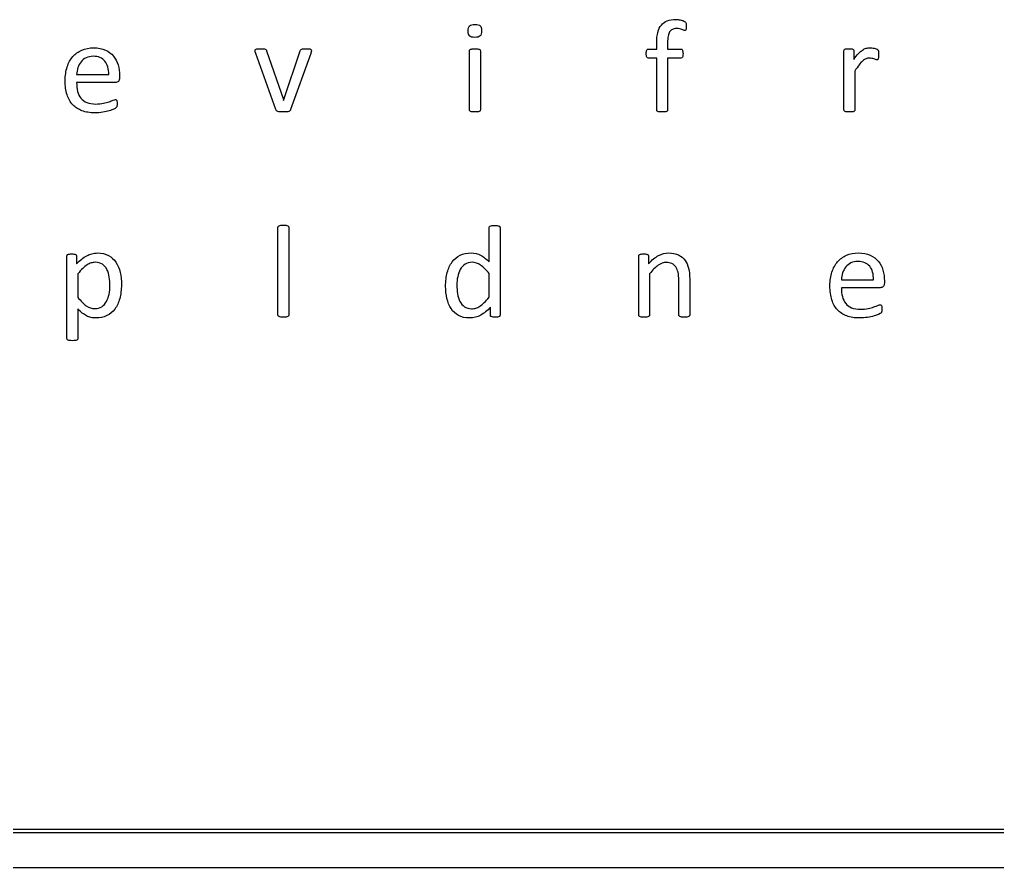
# Model space of a CAD drawing. Extents: x 0 to 612, y 0 to 328.
# Drawn here: x 458.5 to 535.2, y 21.2 to 87.7 of the extents above; entities that cross this region are included whole.
import ezdxf

# ---------------------------------------------------------------- set-up
doc = ezdxf.new("R2010")
doc.units = 0
doc.layers.add('Layer_1', color=7, linetype='CONTINUOUS')

msp = doc.modelspace()

# ---------------------------------------------------------------- linework, layer by layer
at = {"layer": 'Layer_1', "color": 7}
for p, q in [((494.754598, 86.822292), (494.754598, 86.822292)), ((510.805472, 87.162632), (510.80542, 87.162628)), ((509.340965, 85.89411), (509.340965, 85.388763)), ((477.897138, 85.249533), (479.20691, 81.42334)), ((479.243006, 81.42334), (480.537314, 85.249533)), ((481.40365, 85.265), (481.403217, 85.265001)), ((493.805819, 80.613753), (493.805819, 85.254688)), ((494.656624, 85.254688), (494.656624, 80.613753)), ((507.83012, 85.388763), (508.485006, 85.388763)), ((508.485006, 85.388763), (508.485006, 85.868327)), ((509.340965, 85.388763), (510.377439, 85.388763)), ((523.172439, 80.61375), (523.172439, 85.254685)), ((523.940763, 85.254685), (523.940763, 84.579171)), ((478.613713, 80.639535), (477.035795, 85.048423)), ((481.362179, 85.048426), (479.779103, 80.639538)), ((508.485006, 84.68231), (507.83012, 84.68231)), ((508.485006, 80.613757), (508.485006, 84.68231)), ((510.377448, 84.68231), (509.340974, 84.68231)), ((509.340974, 84.68231), (509.340974, 80.613757)), ((525.884564, 84.950448), (525.884832, 84.950448)), ((524.023287, 83.666453), (524.023287, 80.61375)), ((462.993898, 83.388001), (465.510315, 83.388001)), ((466.36625, 83.290025), (466.366311, 83.135327)), ((466.036289, 82.764052), (462.993898, 82.764052)), ((479.20691, 81.42334), (479.227523, 81.361461)), ((479.227523, 81.361461), (479.243006, 81.42334)), ((478.783602, 64.518559), (478.783602, 71.40777)), ((479.634449, 71.40777), (479.634449, 64.518559)), ((495.344284, 68.690244), (495.344284, 71.387143)), ((496.200252, 71.387143), (496.200242, 64.518559)), ((462.236661, 62.677655), (462.236661, 69.159494)), ((462.984358, 69.159494), (462.984358, 68.535547)), ((507.077327, 64.518559), (507.077327, 69.159494)), ((507.845651, 69.159494), (507.845651, 68.54586)), ((463.087462, 67.751744), (463.087462, 65.905683)), ((495.344246, 65.92631), (495.344246, 67.782684)), ((507.928127, 67.762057), (507.928127, 64.518559)), ((465.609037, 66.813244), (465.609037, 66.813244)), ((466.506311, 66.911219), (466.506283, 66.911219)), ((510.222812, 64.518559), (510.222812, 67.236085)), ((511.073683, 67.34953), (511.073626, 64.518559)), ((522.969663, 67.292807), (525.486081, 67.292807)), ((526.342016, 67.194832), (526.342077, 67.040134)), ((526.012055, 66.668859), (522.969663, 66.668859)), ((463.087462, 64.998123), (463.087462, 62.677655)), ((495.442262, 64.518559), (495.442262, 65.132194)), ((331.725799, 24.179788), (611.725787, 24.179788)), ((611.725787, 23.897416), (331.725799, 23.897416)), ((331.725799, 21.188143), (611.782262, 21.188143))]:
    msp.add_line(p, q, dxfattribs=at)
for points in [[(508.851125, 87.27092), (508.974879, 87.418736), (509.130438, 87.527884), (509.317796, 87.598364)], [(509.317796, 87.598364), (509.50515, 87.66883), (509.726026, 87.704067), (509.980419, 87.704074)], [(509.980419, 87.704074), (510.100738, 87.704067), (510.217621, 87.692892), (510.331069, 87.670557)], [(510.331069, 87.670557), (510.444507, 87.648202), (510.532169, 87.624139), (510.594051, 87.598365)], [(510.594051, 87.598365), (510.655928, 87.572575), (510.697182, 87.54937), (510.71781, 87.52875)], [(510.71781, 87.52875), (510.738423, 87.508118), (510.755648, 87.481474), (510.769375, 87.448823)], [(510.769375, 87.448823), (510.783118, 87.416158), (510.792577, 87.376624), (510.797754, 87.330221)], [(493.70265, 86.811979), (493.70265, 87.011361), (493.740488, 87.147151), (493.816097, 87.21935)], [(493.813518, 86.412343), (493.739608, 86.48281), (493.70265, 86.616022), (493.70265, 86.811979)], [(493.816097, 87.21935), (493.891726, 87.291536), (494.030954, 87.327632), (494.233782, 87.327639)], [(494.233782, 87.327639), (494.433169, 87.327632), (494.569818, 87.292394), (494.643729, 87.221928)], [(494.754598, 86.822292), (494.754593, 86.622898), (494.71676, 86.487108), (494.64115, 86.414921)], [(494.643729, 87.221928), (494.71764, 87.151448), (494.754593, 87.018236), (494.754598, 86.822292)], [(508.485006, 85.868327), (508.485006, 86.191467), (508.515079, 86.469064), (508.575248, 86.701116)], [(508.575248, 86.701116), (508.635407, 86.933157), (508.727366, 87.123091), (508.851125, 87.27092)], [(509.495667, 86.742369), (509.440661, 86.654701), (509.401124, 86.541256), (509.377061, 86.402034)], [(509.712241, 86.935741), (509.622861, 86.894482), (509.550668, 86.830025), (509.495667, 86.742369)], [(510.037105, 86.997621), (509.909911, 86.997614), (509.801621, 86.976989), (509.712241, 86.935741)], [(510.282044, 86.974415), (510.211569, 86.989879), (510.129926, 86.997611), (510.037105, 86.997621)], [(510.465106, 86.922849), (510.413535, 86.941749), (510.352515, 86.958936), (510.282044, 86.974415)], [(510.596597, 86.871283), (510.5605, 86.886747), (510.516667, 86.903934), (510.465106, 86.922849)], [(510.686838, 86.848076), (510.66279, 86.84807), (510.632693, 86.855804), (510.596597, 86.871283)], [(510.738404, 86.860967), (510.724662, 86.852364), (510.707484, 86.848067), (510.686838, 86.848076)], [(510.771912, 86.909954), (510.7633, 86.885882), (510.752146, 86.869556), (510.738404, 86.860967)], [(510.795114, 87.005351), (510.788243, 86.96581), (510.780524, 86.934012), (510.771912, 86.909954)], [(510.80542, 87.162628), (510.80542, 87.097304), (510.802126, 87.044879), (510.795114, 87.005351)], [(510.797754, 87.330221), (510.802884, 87.283804), (510.805472, 87.227942), (510.805472, 87.162632)], [(494.223466, 86.306633), (494.024078, 86.306627), (493.887429, 86.341863), (493.813518, 86.412343)], [(494.64115, 86.414921), (494.565522, 86.342723), (494.426293, 86.306627), (494.223466, 86.306633)], [(509.377061, 86.402034), (509.353013, 86.2628), (509.340965, 86.093492), (509.340965, 85.89411)], [(462.697332, 84.798329), (462.891561, 85.020058), (463.126189, 85.190225), (463.40121, 85.308832)], [(463.40121, 85.308832), (463.676226, 85.427428), (463.983903, 85.486729), (464.324236, 85.486734)], [(464.324236, 85.486734), (464.688632, 85.486729), (464.998888, 85.428288), (465.255004, 85.31141)], [(465.255004, 85.31141), (465.51111, 85.194523), (465.72167, 85.037247), (465.886688, 84.839582)], [(476.984451, 85.265001), (476.984451, 85.292499), (476.991322, 85.316562), (477.005064, 85.337193)], [(476.986804, 85.226325), (476.984921, 85.24179), (476.984451, 85.25468), (476.984451, 85.265001)], [(477.002287, 85.156711), (476.993675, 85.187645), (476.988545, 85.210851), (476.986804, 85.226325)], [(477.035795, 85.048423), (477.022053, 85.089673), (477.010853, 85.125767), (477.002287, 85.156711)], [(477.005064, 85.337193), (477.018806, 85.357815), (477.042008, 85.374141), (477.074678, 85.386181)], [(477.074678, 85.386181), (477.107339, 85.39821), (477.150307, 85.405942), (477.20359, 85.409387)], [(477.20359, 85.409387), (477.256878, 85.412822), (477.323052, 85.41454), (477.402121, 85.414545)], [(477.402121, 85.414545), (477.501812, 85.41454), (477.581743, 85.411956), (477.641902, 85.406808)], [(477.641902, 85.406808), (477.702061, 85.401645), (477.748474, 85.39219), (477.78113, 85.378448)], [(477.78113, 85.378448), (477.813791, 85.364692), (477.837854, 85.347505), (477.853323, 85.326882)], [(477.853323, 85.326882), (477.868806, 85.30625), (477.883396, 85.280469), (477.897138, 85.249533)], [(480.537314, 85.249533), (480.544185, 85.280467), (480.556233, 85.306251), (480.573411, 85.326882)], [(480.573411, 85.326882), (480.590588, 85.347505), (480.615531, 85.364692), (480.648183, 85.378448)], [(480.648183, 85.378448), (480.680844, 85.392195), (480.725529, 85.40165), (480.782253, 85.406808)], [(480.782253, 85.406808), (480.838972, 85.411961), (480.913744, 85.414535), (481.006569, 85.414545)], [(481.006569, 85.414545), (481.085628, 85.41454), (481.150946, 85.412803), (481.202516, 85.409387)], [(481.202516, 85.409387), (481.254077, 85.405951), (481.29447, 85.397348), (481.323696, 85.383602)], [(481.323696, 85.383602), (481.352921, 85.369845), (481.373539, 85.353515), (481.385578, 85.334614)], [(481.393145, 85.172184), (481.389851, 85.154992), (481.385427, 85.136083), (481.38025, 85.115462)], [(481.385578, 85.334614), (481.397579, 85.3157), (481.403602, 85.292498), (481.40365, 85.265)], [(481.400863, 85.221172), (481.398981, 85.205698), (481.396628, 85.189367), (481.393145, 85.172184)], [(481.403217, 85.265001), (481.403212, 85.251244), (481.402275, 85.236636), (481.400863, 85.221172)], [(493.805819, 85.254688), (493.805819, 85.278746), (493.811843, 85.301091), (493.823844, 85.321723)], [(493.823844, 85.321723), (493.835892, 85.342346), (493.858246, 85.359533), (493.890884, 85.373289)], [(493.890884, 85.373289), (493.923545, 85.387036), (493.967369, 85.397347), (494.022375, 85.404228)], [(494.022375, 85.404228), (494.077376, 85.411099), (494.146134, 85.414534), (494.228638, 85.414539)], [(494.228638, 85.414539), (494.314582, 85.414534), (494.385053, 85.411104), (494.440059, 85.404228)], [(494.440059, 85.404228), (494.49506, 85.397347), (494.538033, 85.387036), (494.568976, 85.373289)], [(494.568976, 85.373289), (494.599896, 85.359533), (494.622255, 85.342346), (494.636011, 85.321723)], [(494.636011, 85.321723), (494.649753, 85.301091), (494.656624, 85.278746), (494.656624, 85.254688)], [(507.665088, 85.032958), (507.665088, 85.09827), (507.668383, 85.153274), (507.675395, 85.197969)], [(507.675395, 85.197969), (507.682266, 85.242655), (507.692572, 85.279611), (507.706362, 85.308836)], [(507.706362, 85.308836), (507.720104, 85.338052), (507.737281, 85.358678), (507.757927, 85.370715)], [(507.757927, 85.370715), (507.77854, 85.382744), (507.802636, 85.388759), (507.83012, 85.388763)], [(510.377439, 85.388763), (510.404923, 85.388758), (510.428143, 85.382744), (510.447053, 85.370715)], [(510.447053, 85.370715), (510.465972, 85.358677), (510.483149, 85.338049), (510.498619, 85.308836)], [(510.498619, 85.308836), (510.514102, 85.279611), (510.526103, 85.242655), (510.534715, 85.197969)], [(510.534715, 85.197969), (510.54328, 85.153275), (510.54761, 85.09827), (510.54761, 85.032958)], [(523.172439, 85.254685), (523.172439, 85.282183), (523.177616, 85.305386), (523.187923, 85.324299)], [(523.187923, 85.324299), (523.198229, 85.343199), (523.218842, 85.360391), (523.2498, 85.375865)], [(523.2498, 85.375865), (523.280766, 85.391329), (523.320275, 85.40164), (523.368405, 85.406803)], [(523.368405, 85.406803), (523.416531, 85.411956), (523.48013, 85.414531), (523.559199, 85.41454)], [(523.559199, 85.41454), (523.634828, 85.414535), (523.697566, 85.411952), (523.747414, 85.406803)], [(523.747414, 85.406803), (523.797257, 85.40164), (523.835933, 85.391329), (523.863436, 85.375865)], [(523.863436, 85.375865), (523.89092, 85.360391), (523.910705, 85.343199), (523.922739, 85.324299)], [(523.922739, 85.324299), (523.934787, 85.305385), (523.940763, 85.282183), (523.940763, 85.254685)], [(524.299145, 85.032951), (524.41087, 85.149829), (524.516581, 85.241788), (524.616277, 85.308829)], [(524.616277, 85.308829), (524.715968, 85.37586), (524.814803, 85.422269), (524.912781, 85.448057)], [(524.912781, 85.448057), (525.010755, 85.473833), (525.109585, 85.486728), (525.209286, 85.486733)], [(525.209286, 85.486733), (525.253995, 85.486728), (525.30468, 85.484144), (525.361404, 85.478996)], [(525.361404, 85.478996), (525.418123, 85.473833), (525.477426, 85.464378), (525.539308, 85.450636)], [(525.539308, 85.450636), (525.60118, 85.43688), (525.657047, 85.421411), (525.706895, 85.404228)], [(525.706895, 85.404228), (525.756739, 85.387037), (525.791974, 85.369845), (525.812606, 85.352663)], [(525.812606, 85.352663), (525.833219, 85.335471), (525.846961, 85.31914), (525.853879, 85.303675)], [(525.853879, 85.303675), (525.86075, 85.288201), (525.866774, 85.268435), (525.871904, 85.244374)], [(525.871904, 85.244374), (525.877034, 85.220306), (525.880516, 85.185068), (525.882211, 85.138664)], [(525.882211, 85.138664), (525.884093, 85.092251), (525.884564, 85.029511), (525.884564, 84.950448)], [(462.251288, 83.988744), (462.35442, 84.30673), (462.503098, 84.576591), (462.697332, 84.798329)], [(463.339389, 84.38838), (463.232817, 84.257742), (463.150313, 84.105623), (463.091871, 83.932021)], [(463.736446, 84.702932), (463.578308, 84.62386), (463.445956, 84.519009), (463.339389, 84.38838)], [(464.288205, 84.821533), (464.078497, 84.821529), (463.894579, 84.781997), (463.736446, 84.702932)], [(465.213811, 84.439946), (465.005825, 84.694333), (464.697291, 84.821529), (464.288205, 84.821533)], [(465.510315, 83.388001), (465.520622, 83.834902), (465.421792, 84.18555), (465.213811, 84.439946)], [(465.886688, 84.839582), (466.051692, 84.641908), (466.172872, 84.409862), (466.250228, 84.143442)], [(481.38025, 85.115462), (481.375074, 85.09483), (481.36905, 85.072485), (481.362179, 85.048426)], [(507.706362, 84.764815), (507.678877, 84.819815), (507.665088, 84.909195), (507.665088, 85.032958)], [(507.83012, 84.68231), (507.775114, 84.682305), (507.73386, 84.709808), (507.706362, 84.764815)], [(510.501207, 84.764815), (510.470287, 84.709807), (510.429009, 84.682305), (510.377448, 84.68231)], [(510.54761, 85.032958), (510.547605, 84.909195), (510.532127, 84.819815), (510.501207, 84.764815)], [(523.940763, 84.579171), (524.067958, 84.764804), (524.187415, 84.916064), (524.299145, 85.032951)], [(524.639497, 84.460569), (524.548399, 84.381497), (524.453, 84.276647), (524.353309, 84.146017)], [(524.899905, 84.630737), (524.817401, 84.596353), (524.730595, 84.539633), (524.639497, 84.460569)], [(525.152581, 84.682302), (525.066636, 84.682298), (524.982409, 84.665111), (524.899905, 84.630737)], [(525.353686, 84.661675), (525.291804, 84.675422), (525.224769, 84.682298), (525.152581, 84.682302)], [(525.521278, 84.617846), (525.471426, 84.633311), (525.415563, 84.647924), (525.353686, 84.661675)], [(525.655349, 84.571439), (525.615816, 84.586903), (525.571122, 84.602372), (525.521278, 84.617846)], [(525.755901, 84.548232), (525.728417, 84.548228), (525.694881, 84.555965), (525.655349, 84.571439)], [(525.820357, 84.571439), (525.804874, 84.555965), (525.783414, 84.548232), (525.755901, 84.548232)], [(525.859042, 84.638475), (525.848736, 84.609249), (525.835841, 84.586905), (525.820357, 84.571439)], [(525.879655, 84.759654), (525.876361, 84.708084), (525.869349, 84.667691), (525.859042, 84.638475)], [(525.884832, 84.950448), (525.884827, 84.874814), (525.88295, 84.811216), (525.879655, 84.759654)], [(462.096591, 82.913594), (462.096591, 83.312367), (462.148156, 83.67075), (462.251288, 83.988744)], [(463.091871, 83.932021), (463.03343, 83.758413), (463.000773, 83.577072), (462.993898, 83.388001)], [(466.250228, 84.143442), (466.32757, 83.877014), (466.366245, 83.592542), (466.36625, 83.290025)], [(524.353309, 84.146017), (524.253613, 84.01538), (524.143605, 83.855525), (524.023287, 83.666453)], [(462.24613, 81.810082), (462.146434, 82.126352), (462.096591, 82.494188), (462.096591, 82.913594)], [(466.265759, 82.849136), (466.198719, 82.792411), (466.122229, 82.76405), (466.036289, 82.764052)], [(466.366311, 83.135327), (466.366306, 83.001253), (466.332803, 82.905856), (466.265759, 82.849136)], [(462.993898, 82.764052), (462.993898, 82.506221), (463.019688, 82.274174), (463.071249, 82.067912)], [(463.071249, 82.067912), (463.12281, 81.861647), (463.208754, 81.684604), (463.329078, 81.536783)], [(462.6896, 81.021123), (462.493648, 81.230824), (462.345826, 81.49381), (462.24613, 81.810082)], [(463.329078, 81.536783), (463.449396, 81.38896), (463.605811, 81.275514), (463.798328, 81.196448)], [(465.538679, 81.25317), (465.664151, 81.29786), (465.767283, 81.338253), (465.848074, 81.37435)], [(465.848074, 81.37435), (465.928856, 81.410447), (465.989877, 81.428494), (466.031131, 81.428495)], [(466.031131, 81.428495), (466.05518, 81.428494), (466.076687, 81.422475), (466.095587, 81.410446)], [(466.095587, 81.410446), (466.114506, 81.398413), (466.129095, 81.380364), (466.139402, 81.356302)], [(466.139402, 81.356302), (466.149708, 81.332239), (466.157427, 81.298719), (466.162603, 81.255748)], [(463.4141, 80.546717), (463.127045, 80.653286), (462.885547, 80.811421), (462.6896, 81.021123)], [(464.417056, 80.386862), (464.035468, 80.386862), (463.70115, 80.440147), (463.4141, 80.546717)], [(463.798328, 81.196448), (463.990835, 81.117379), (464.226323, 81.077845), (464.50478, 81.077846)], [(464.50478, 81.077846), (464.72479, 81.077845), (464.920742, 81.095894), (465.092631, 81.13199)], [(465.551508, 80.546717), (465.403682, 80.505462), (465.232654, 80.468509), (465.038425, 80.43585)], [(465.092631, 81.13199), (465.264515, 81.168087), (465.413198, 81.208479), (465.538679, 81.25317)], [(465.912469, 80.673053), (465.819644, 80.630081), (465.699325, 80.587969), (465.551508, 80.546717)], [(466.080057, 80.765872), (466.061138, 80.746962), (466.005285, 80.716025), (465.912469, 80.673053)], [(466.12646, 80.825173), (466.114412, 80.804546), (466.098929, 80.78478), (466.080057, 80.765872)], [(466.15225, 80.894787), (466.147073, 80.869002), (466.138508, 80.845799), (466.12646, 80.825173)], [(466.165145, 80.982449), (466.16185, 80.949788), (466.157427, 80.920569), (466.15225, 80.894787)], [(466.162603, 81.255748), (466.167733, 81.212776), (466.170322, 81.160351), (466.170322, 81.098473)], [(466.170322, 81.098473), (466.170317, 81.053782), (466.168439, 81.015107), (466.165145, 80.982449)], [(478.670436, 80.551872), (478.646388, 80.575935), (478.627469, 80.605157), (478.613713, 80.639535)], [(478.770989, 80.49515), (478.728021, 80.508901), (478.694499, 80.527806), (478.670436, 80.551872)], [(479.724959, 80.546719), (479.702604, 80.522656), (479.669096, 80.503747), (479.624406, 80.489997)], [(479.779103, 80.639538), (479.765361, 80.601724), (479.74729, 80.570783), (479.724959, 80.546719)], [(493.823844, 80.544139), (493.811796, 80.563048), (493.805819, 80.58625), (493.805819, 80.613753)], [(493.890884, 80.495151), (493.858223, 80.508902), (493.835877, 80.525233), (493.823844, 80.544139)], [(494.636011, 80.544139), (494.622269, 80.525229), (494.599914, 80.508903), (494.568976, 80.495151)], [(494.656624, 80.613753), (494.656619, 80.58625), (494.649753, 80.563046), (494.636011, 80.544139)], [(508.50562, 80.544143), (508.491878, 80.563052), (508.485006, 80.586254), (508.485006, 80.613757)], [(508.575234, 80.495155), (508.542573, 80.508907), (508.519366, 80.525237), (508.50562, 80.544143)], [(509.320361, 80.544143), (509.306619, 80.525233), (509.283417, 80.508908), (509.250747, 80.495155)], [(509.340974, 80.613757), (509.34097, 80.586254), (509.334103, 80.56305), (509.320361, 80.544143)], [(523.190511, 80.544136), (523.178463, 80.563045), (523.172439, 80.586247), (523.172439, 80.61375)], [(523.257546, 80.495148), (523.224885, 80.5089), (523.20254, 80.52523), (523.190511, 80.544136)], [(524.002673, 80.544136), (523.988931, 80.525226), (523.966577, 80.5089), (523.935638, 80.495148)], [(524.023287, 80.61375), (524.023287, 80.586247), (524.016416, 80.563043), (524.002673, 80.544136)], [(465.038425, 80.43585), (464.844191, 80.403194), (464.637066, 80.386862), (464.417056, 80.386862)], [(478.938581, 80.464211), (478.869824, 80.471087), (478.813961, 80.481398), (478.770989, 80.49515)], [(479.19641, 80.4539), (479.093274, 80.4539), (479.007329, 80.457336), (478.938581, 80.464211)], [(479.454239, 80.461637), (479.385482, 80.456479), (479.299537, 80.4539), (479.19641, 80.4539)], [(479.624406, 80.489997), (479.579697, 80.476245), (479.522992, 80.46679), (479.454239, 80.461637)], [(494.022375, 80.464212), (493.967369, 80.471088), (493.92354, 80.481399), (493.890884, 80.495151)], [(494.228638, 80.453901), (494.146134, 80.453901), (494.077376, 80.457337), (494.022375, 80.464212)], [(494.440059, 80.464212), (494.385053, 80.457337), (494.314582, 80.453901), (494.228638, 80.453901)], [(494.568976, 80.495151), (494.538056, 80.481399), (494.49506, 80.471088), (494.440059, 80.464212)], [(508.706725, 80.464217), (508.651719, 80.471092), (508.60789, 80.481404), (508.575234, 80.495155)], [(508.912988, 80.453905), (508.830484, 80.453905), (508.761726, 80.457341), (508.706725, 80.464217)], [(509.119251, 80.464217), (509.064245, 80.457341), (508.995492, 80.453905), (508.912988, 80.453905)], [(509.250747, 80.495155), (509.218086, 80.481404), (509.174252, 80.471092), (509.119251, 80.464217)], [(523.389037, 80.464209), (523.334036, 80.471085), (523.290202, 80.481396), (523.257546, 80.495148)], [(523.595305, 80.453898), (523.512796, 80.453898), (523.444043, 80.457334), (523.389037, 80.464209)], [(523.806722, 80.464209), (523.75172, 80.457334), (523.681245, 80.453898), (523.595305, 80.453898)], [(523.935638, 80.495148), (523.904719, 80.481396), (523.861728, 80.471085), (523.806722, 80.464209)], [(478.783602, 71.40777), (478.783602, 71.435263), (478.789626, 71.459329), (478.801673, 71.479962)], [(478.801673, 71.479962), (478.813721, 71.50058), (478.836029, 71.517771), (478.868708, 71.531528)], [(478.868708, 71.531528), (478.901369, 71.54527), (478.945198, 71.555586), (479.000204, 71.562467)], [(479.000204, 71.562467), (479.055206, 71.569333), (479.123958, 71.572773), (479.206468, 71.572778)], [(479.206468, 71.572778), (479.292407, 71.572771), (479.362883, 71.569342), (479.417889, 71.562467)], [(479.417889, 71.562467), (479.47289, 71.555582), (479.515862, 71.54527), (479.546801, 71.531528)], [(479.546801, 71.531528), (479.577721, 71.517772), (479.600084, 71.50058), (479.613836, 71.479962)], [(479.613836, 71.479962), (479.627578, 71.45933), (479.634449, 71.435262), (479.634449, 71.40777)], [(495.344284, 71.387143), (495.344284, 71.411202), (495.350308, 71.434405), (495.362309, 71.456758)], [(495.362309, 71.456758), (495.374357, 71.479093), (495.397558, 71.496285), (495.431923, 71.508323)], [(495.431923, 71.508323), (495.466278, 71.520348), (495.51013, 71.530664), (495.563419, 71.539262)], [(495.563419, 71.539262), (495.616698, 71.547851), (495.684594, 71.552147), (495.767103, 71.552152)], [(495.767103, 71.552152), (495.853043, 71.552145), (495.923513, 71.547869), (495.978524, 71.539262)], [(495.978524, 71.539262), (496.033521, 71.530659), (496.076493, 71.520348), (496.107436, 71.508323)], [(496.107436, 71.508323), (496.138356, 71.496285), (496.161576, 71.479093), (496.17705, 71.456758)], [(496.17705, 71.456758), (496.192534, 71.434403), (496.200252, 71.411202), (496.200252, 71.387143)], [(462.236661, 69.159494), (462.236661, 69.190428), (462.241791, 69.215353), (462.252145, 69.234265)], [(462.252145, 69.234265), (462.262451, 69.25317), (462.283064, 69.269496), (462.314022, 69.283253)], [(462.314022, 69.283253), (462.344941, 69.297), (462.384497, 69.306454), (462.432627, 69.311612)], [(462.432627, 69.311612), (462.480753, 69.316766), (462.539194, 69.31934), (462.607947, 69.319345)], [(462.607947, 69.319345), (462.68014, 69.31934), (462.739443, 69.316756), (462.785851, 69.311612)], [(462.785851, 69.311612), (462.832254, 69.30645), (462.870934, 69.296995), (462.901877, 69.283253)], [(462.901877, 69.283253), (462.932797, 69.269497), (462.9543, 69.253166), (462.966333, 69.234265)], [(462.966333, 69.234265), (462.978381, 69.215351), (462.984358, 69.190432), (462.984358, 69.159494)], [(463.391727, 68.911978), (463.522361, 69.018543), (463.653852, 69.107065), (463.786209, 69.177543)], [(463.786209, 69.177543), (463.918557, 69.248011), (464.05435, 69.301296), (464.193578, 69.337397)], [(464.193578, 69.337397), (464.332806, 69.373489), (464.479766, 69.391536), (464.634468, 69.391541)], [(464.634468, 69.391541), (464.971361, 69.391536), (465.258411, 69.326219), (465.495618, 69.19559)], [(465.495618, 69.19559), (465.732819, 69.064952), (465.926188, 68.88619), (466.075736, 68.659305)], [(492.441121, 68.685088), (492.60957, 68.911973), (492.818412, 69.086438), (493.067647, 69.208482)], [(493.067647, 69.208482), (493.316883, 69.330517), (493.604794, 69.391536), (493.93138, 69.391541)], [(493.93138, 69.391541), (494.202956, 69.391536), (494.45133, 69.332235), (494.676508, 69.213639)], [(494.676508, 69.213639), (494.901676, 69.095032), (495.124269, 68.920568), (495.344284, 68.690244)], [(507.077327, 69.159494), (507.077327, 69.186993), (507.082456, 69.210196), (507.09281, 69.229109)], [(507.09281, 69.229109), (507.103117, 69.248013), (507.12373, 69.2652), (507.154687, 69.280674)], [(507.154687, 69.280674), (507.185607, 69.296139), (507.225162, 69.30645), (507.273288, 69.311613)], [(507.273288, 69.311613), (507.321418, 69.316766), (507.385013, 69.31934), (507.464082, 69.319345)], [(507.464082, 69.319345), (507.53971, 69.31934), (507.602453, 69.316757), (507.652301, 69.311613)], [(507.652301, 69.311613), (507.702145, 69.30645), (507.74082, 69.296139), (507.768323, 69.280674)], [(507.768323, 69.280674), (507.795807, 69.2652), (507.815592, 69.248013), (507.827626, 69.229109)], [(507.827626, 69.229109), (507.839674, 69.210194), (507.845651, 69.186993), (507.845651, 69.159494)], [(507.845651, 68.54586), (508.10692, 68.838062), (508.367328, 69.052061), (508.626879, 69.187856)], [(508.626879, 69.187856), (508.886422, 69.323641), (509.148552, 69.391536), (509.413257, 69.391541)], [(509.413257, 69.391541), (509.722651, 69.391536), (509.983059, 69.339111), (510.194481, 69.234265)], [(510.194481, 69.234265), (510.405897, 69.12941), (510.576925, 68.989322), (510.707564, 68.814003)], [(522.673098, 68.703136), (522.867327, 68.924865), (523.10195, 69.095032), (523.37697, 69.213639)], [(523.37697, 69.213639), (523.651986, 69.332235), (523.959664, 69.391536), (524.300002, 69.391541)], [(524.300002, 69.391541), (524.664398, 69.391536), (524.974654, 69.333095), (525.23077, 69.216217)], [(525.23077, 69.216217), (525.486876, 69.099329), (525.697436, 68.942053), (525.862449, 68.744388)], [(462.984358, 68.535547), (463.125304, 68.679927), (463.261092, 68.805404), (463.391727, 68.911978)], [(463.814541, 68.455619), (463.704533, 68.385142), (463.589368, 68.292323), (463.469049, 68.177163)], [(464.139405, 68.610317), (464.032833, 68.577655), (463.924543, 68.526089), (463.814541, 68.455619)], [(464.464273, 68.659305), (464.354261, 68.659301), (464.245972, 68.642972), (464.139405, 68.610317)], [(465.016028, 68.504607), (464.868202, 68.607735), (464.684283, 68.659301), (464.464273, 68.659305)], [(465.369252, 68.092079), (465.281589, 68.263962), (465.163845, 68.401471), (465.016028, 68.504607)], [(466.075736, 68.659305), (466.225271, 68.432411), (466.334422, 68.168565), (466.403179, 67.867768)], [(492.059533, 67.862611), (492.145478, 68.184035), (492.272672, 68.458194), (492.441121, 68.685088)], [(493.451777, 68.504607), (493.300515, 68.401471), (493.177617, 68.265681), (493.083084, 68.097236)], [(494.003536, 68.659305), (493.786957, 68.659301), (493.603034, 68.607735), (493.451777, 68.504607)], [(494.67647, 68.434993), (494.461609, 68.58453), (494.237297, 68.659301), (494.003536, 68.659305)], [(495.344246, 67.782684), (495.113916, 68.068012), (494.891322, 68.285448), (494.67647, 68.434993)], [(508.598482, 68.427258), (508.385343, 68.275994), (508.161888, 68.054261), (507.928127, 67.762057)], [(509.237899, 68.654148), (509.02476, 68.654144), (508.811621, 68.578514), (508.598482, 68.427258)], [(509.673632, 68.56133), (509.54815, 68.623204), (509.402908, 68.654144), (509.237899, 68.654148)], [(509.980452, 68.293187), (509.901379, 68.410065), (509.799108, 68.499446), (509.673632, 68.56133)], [(510.16093, 67.875502), (510.119657, 68.037072), (510.059516, 68.1763), (509.980452, 68.293187)], [(510.707564, 68.814003), (510.838194, 68.638674), (510.931871, 68.43327), (510.9886, 68.19779)], [(522.227054, 67.89355), (522.330181, 68.211537), (522.478863, 68.481398), (522.673098, 68.703136)], [(523.315155, 68.293187), (523.208583, 68.162549), (523.126078, 68.01043), (523.067637, 67.836828)], [(523.712212, 68.607739), (523.554074, 68.528667), (523.421722, 68.423816), (523.315155, 68.293187)], [(524.263966, 68.726341), (524.054263, 68.726336), (523.870345, 68.686802), (523.712212, 68.607739)], [(525.189576, 68.344753), (524.981591, 68.59914), (524.673052, 68.726336), (524.263966, 68.726341)], [(525.486081, 67.292807), (525.496387, 67.739709), (525.397557, 68.090357), (525.189576, 68.344753)], [(525.862449, 68.744388), (526.027458, 68.546715), (526.148638, 68.314668), (526.225989, 68.048248)], [(463.469049, 68.177163), (463.348726, 68.061996), (463.221532, 67.920189), (463.087462, 67.751744)], [(465.554892, 67.501649), (465.518796, 67.72338), (465.456914, 67.920189), (465.369252, 68.092079)], [(465.609037, 66.813244), (465.609032, 67.050445), (465.590965, 67.279913), (465.554892, 67.501649)], [(466.403179, 67.867768), (466.471928, 67.566963), (466.506306, 67.248114), (466.506311, 66.911219)], [(491.930621, 66.782304), (491.930621, 67.181078), (491.973588, 67.54118), (492.059533, 67.862611)], [(492.876816, 67.524854), (492.833848, 67.311712), (492.81236, 67.095135), (492.81236, 66.875123)], [(493.083084, 68.097236), (492.988541, 67.928784), (492.919788, 67.73799), (492.876816, 67.524854)], [(510.222812, 67.236085), (510.222807, 67.500787), (510.202199, 67.713926), (510.16093, 67.875502)], [(510.9886, 68.19779), (511.045314, 67.962302), (511.073678, 67.679549), (511.073683, 67.34953)], [(522.072352, 66.8184), (522.072352, 67.217174), (522.123917, 67.575557), (522.227054, 67.89355)], [(523.067637, 67.836828), (523.009195, 67.663219), (522.976534, 67.481879), (522.969663, 67.292807)], [(526.225989, 68.048248), (526.303335, 67.781821), (526.342011, 67.497349), (526.342016, 67.194832)], [(465.542002, 66.16867), (465.586664, 66.381807), (465.609032, 66.596665), (465.609037, 66.813244)], [(466.506283, 66.911219), (466.506278, 66.505565), (466.462421, 66.141166), (466.374792, 65.818021)], [(492.033752, 65.8206), (491.964995, 66.124837), (491.930621, 66.445405), (491.930621, 66.782304)], [(492.81236, 66.875123), (492.81236, 66.641355), (492.830384, 66.412746), (492.866505, 66.189296)], [(522.221896, 65.714889), (522.1222, 66.031159), (522.072352, 66.398995), (522.072352, 66.8184)], [(526.241519, 66.753943), (526.17448, 66.697218), (526.09799, 66.668857), (526.012055, 66.668859)], [(526.342077, 67.040134), (526.342072, 66.90606), (526.308569, 66.810663), (526.241519, 66.753943)], [(465.33316, 65.591131), (465.427693, 65.763016), (465.497307, 65.955529), (465.542002, 66.16867)], [(492.866505, 66.189296), (492.902601, 65.965842), (492.965339, 65.767313), (493.054719, 65.593709)], [(522.969663, 66.668859), (522.969659, 66.411028), (522.995453, 66.178981), (523.04701, 65.972719)], [(523.04701, 65.972719), (523.098575, 65.766454), (523.18452, 65.589411), (523.304839, 65.44159)], [(463.087462, 65.905683), (463.321223, 65.620351), (463.54296, 65.402055), (463.752664, 65.250796)], [(463.752664, 65.250796), (463.962362, 65.099535), (464.182377, 65.023905), (464.412708, 65.023906)], [(464.961883, 65.178604), (465.114858, 65.281735), (465.238617, 65.419244), (465.33316, 65.591131)], [(466.374792, 65.818021), (466.287125, 65.494874), (466.158208, 65.220715), (465.988046, 64.995544)], [(492.361195, 65.026484), (492.211656, 65.251654), (492.102505, 65.516359), (492.033752, 65.8206)], [(493.054719, 65.593709), (493.1441, 65.420103), (493.2627, 65.280875), (493.410527, 65.176025)], [(494.294882, 65.065158), (494.399727, 65.096097), (494.50716, 65.147663), (494.617167, 65.219856)], [(494.617167, 65.219856), (494.727175, 65.292048), (494.842335, 65.385726), (494.962659, 65.500891)], [(494.962659, 65.500891), (495.082977, 65.616053), (495.210172, 65.75786), (495.344246, 65.92631)], [(522.665361, 64.92593), (522.469409, 65.135631), (522.321587, 65.398617), (522.221896, 65.714889)], [(523.304839, 65.44159), (523.425157, 65.293767), (523.581577, 65.180322), (523.774089, 65.101255)], [(525.51444, 65.157977), (525.639917, 65.202667), (525.743048, 65.24306), (525.823835, 65.279157)], [(525.823835, 65.279157), (525.904622, 65.315252), (525.965637, 65.3333), (526.006897, 65.333301)], [(526.006897, 65.333301), (526.030945, 65.3333), (526.052453, 65.327285), (526.071353, 65.315253)], [(526.071353, 65.315253), (526.090272, 65.30322), (526.104861, 65.285172), (526.115167, 65.261109)], [(526.115167, 65.261109), (526.125474, 65.237044), (526.133192, 65.203526), (526.138369, 65.160555)], [(463.438111, 64.68357), (463.328099, 64.772951), (463.211216, 64.877802), (463.087462, 64.998123)], [(463.770712, 64.461837), (463.658982, 64.520278), (463.548113, 64.594189), (463.438111, 64.68357)], [(464.113624, 64.332922), (463.996736, 64.360424), (463.882432, 64.403395), (463.770712, 64.461837)], [(464.412708, 65.023906), (464.625842, 65.023905), (464.808899, 65.075471), (464.961883, 65.178604)], [(465.356361, 64.474728), (465.105403, 64.352689), (464.818354, 64.291669), (464.495212, 64.291669)], [(465.988046, 64.995544), (465.817874, 64.770373), (465.607315, 64.596768), (465.356361, 64.474728)], [(478.801673, 64.448945), (478.789626, 64.467853), (478.783602, 64.491058), (478.783602, 64.518559)], [(478.868708, 64.399958), (478.836047, 64.413709), (478.813707, 64.430038), (478.801673, 64.448945)], [(479.613836, 64.448945), (479.600094, 64.430038), (479.577739, 64.413709), (479.546801, 64.399958)], [(479.634449, 64.518559), (479.634449, 64.491058), (479.627578, 64.467853), (479.613836, 64.448945)], [(492.946468, 64.490198), (492.705826, 64.622551), (492.510735, 64.801312), (492.361195, 65.026484)], [(493.817933, 64.291669), (493.477595, 64.291669), (493.187109, 64.357846), (492.946468, 64.490198)], [(493.410527, 65.176025), (493.558344, 65.071174), (493.743984, 65.018748), (493.967439, 65.018749)], [(494.681661, 64.513403), (494.418674, 64.365581), (494.130763, 64.291669), (493.817933, 64.291669)], [(493.967439, 65.018749), (494.080882, 65.018748), (494.190028, 65.034218), (494.294882, 65.065158)], [(495.442262, 65.132194), (495.19818, 64.867489), (494.944648, 64.661225), (494.681661, 64.513403)], [(495.462876, 64.446367), (495.449133, 64.466993), (495.442262, 64.491058), (495.442262, 64.518559)], [(495.529911, 64.397379), (495.498991, 64.409412), (495.476622, 64.425741), (495.462876, 64.446367)], [(496.182218, 64.446367), (496.17017, 64.425741), (496.149557, 64.409412), (496.120341, 64.397379)], [(496.200242, 64.518559), (496.200238, 64.491058), (496.194219, 64.466993), (496.182218, 64.446367)], [(507.095351, 64.448945), (507.083303, 64.467853), (507.077327, 64.491058), (507.077327, 64.518559)], [(507.162386, 64.399958), (507.129725, 64.413709), (507.10738, 64.430038), (507.095351, 64.448945)], [(507.907514, 64.448945), (507.893772, 64.430038), (507.871417, 64.413709), (507.840479, 64.399958)], [(507.928127, 64.518559), (507.928122, 64.491058), (507.921256, 64.467853), (507.907514, 64.448945)], [(510.243425, 64.448945), (510.229683, 64.467853), (510.222812, 64.491058), (510.222812, 64.518559)], [(510.310465, 64.399958), (510.279545, 64.413709), (510.257172, 64.430038), (510.243425, 64.448945)], [(511.053013, 64.448945), (511.039271, 64.430038), (511.016917, 64.413709), (510.985978, 64.399958)], [(511.073626, 64.518559), (511.073622, 64.491058), (511.066755, 64.467853), (511.053013, 64.448945)], [(523.389865, 64.451524), (523.102811, 64.558093), (522.861312, 64.716228), (522.665361, 64.92593)], [(524.392822, 64.291669), (524.011229, 64.291669), (523.67691, 64.344954), (523.389865, 64.451524)], [(523.774089, 65.101255), (523.9666, 65.022186), (524.202084, 64.982652), (524.480545, 64.982653)], [(524.480545, 64.982653), (524.700555, 64.982652), (524.896507, 65.0007), (525.068396, 65.036797)], [(525.527274, 64.451524), (525.379448, 64.410271), (525.20842, 64.373315), (525.01419, 64.340657)], [(525.068396, 65.036797), (525.240281, 65.072893), (525.388959, 65.113286), (525.51444, 65.157977)], [(525.888235, 64.57786), (525.79541, 64.534888), (525.675091, 64.492776), (525.527274, 64.451524)], [(526.055822, 64.670679), (526.036903, 64.651771), (525.981046, 64.620831), (525.888235, 64.57786)], [(526.102225, 64.72998), (526.090178, 64.709353), (526.074741, 64.689586), (526.055822, 64.670679)], [(526.128015, 64.799594), (526.122839, 64.77381), (526.114273, 64.750606), (526.102225, 64.72998)], [(526.14091, 64.887256), (526.137616, 64.854597), (526.133192, 64.825376), (526.128015, 64.799594)], [(526.138369, 65.160555), (526.143499, 65.117583), (526.146087, 65.065158), (526.146087, 65.003279)], [(526.146087, 65.003279), (526.146082, 64.958588), (526.144205, 64.919914), (526.14091, 64.887256)], [(464.495212, 64.291669), (464.357697, 64.291669), (464.230503, 64.30542), (464.113624, 64.332922)], [(479.000204, 64.369018), (478.945198, 64.375894), (478.901369, 64.386207), (478.868708, 64.399958)], [(479.206468, 64.358705), (479.123958, 64.358705), (479.055206, 64.362143), (479.000204, 64.369018)], [(479.417889, 64.369018), (479.362883, 64.362143), (479.292407, 64.358705), (479.206468, 64.358705)], [(479.546801, 64.399958), (479.515881, 64.386207), (479.47289, 64.375894), (479.417889, 64.369018)], [(495.648512, 64.369018), (495.600377, 64.375894), (495.560844, 64.385347), (495.529911, 64.397379)], [(495.828989, 64.358705), (495.756796, 64.358705), (495.696632, 64.362143), (495.648512, 64.369018)], [(496.004314, 64.369018), (495.956184, 64.362143), (495.897742, 64.358705), (495.828989, 64.358705)], [(496.120341, 64.397379), (496.091115, 64.385347), (496.05244, 64.375894), (496.004314, 64.369018)], [(507.293877, 64.369018), (507.238876, 64.375894), (507.195043, 64.386207), (507.162386, 64.399958)], [(507.500141, 64.358705), (507.417636, 64.358705), (507.348884, 64.362143), (507.293877, 64.369018)], [(507.711562, 64.369018), (507.656556, 64.362143), (507.586085, 64.358705), (507.500141, 64.358705)], [(507.840479, 64.399958), (507.809512, 64.386207), (507.766563, 64.375894), (507.711562, 64.369018)], [(510.439377, 64.369018), (510.384371, 64.375894), (510.341399, 64.386207), (510.310465, 64.399958)], [(510.650798, 64.358705), (510.564849, 64.358705), (510.494378, 64.362143), (510.439377, 64.369018)], [(510.857061, 64.369018), (510.802055, 64.362143), (510.733298, 64.358705), (510.650798, 64.358705)], [(510.985978, 64.399958), (510.955011, 64.386207), (510.912063, 64.375894), (510.857061, 64.369018)], [(525.01419, 64.340657), (524.819956, 64.307998), (524.612832, 64.291669), (524.392822, 64.291669)], [(462.254686, 62.605463), (462.242638, 62.626091), (462.236661, 62.650155), (462.236661, 62.677655)], [(462.321721, 62.553897), (462.28906, 62.56765), (462.266715, 62.584838), (462.254686, 62.605463)], [(462.453212, 62.522957), (462.398211, 62.529835), (462.354377, 62.540148), (462.321721, 62.553897)], [(462.659475, 62.512644), (462.576971, 62.512646), (462.508218, 62.516085), (462.453212, 62.522957)], [(462.870896, 62.522957), (462.815895, 62.516084), (462.74542, 62.512646), (462.659475, 62.512644)], [(462.999813, 62.553897), (462.968894, 62.540148), (462.925903, 62.529835), (462.870896, 62.522957)], [(463.066848, 62.605463), (463.053106, 62.584838), (463.030752, 62.56765), (462.999813, 62.553897)], [(463.087462, 62.677655), (463.087457, 62.650155), (463.08059, 62.626091), (463.066848, 62.605463)]]:
    msp.add_open_spline(points, degree=3, dxfattribs=at)

doc.saveas('drawing.dxf')
